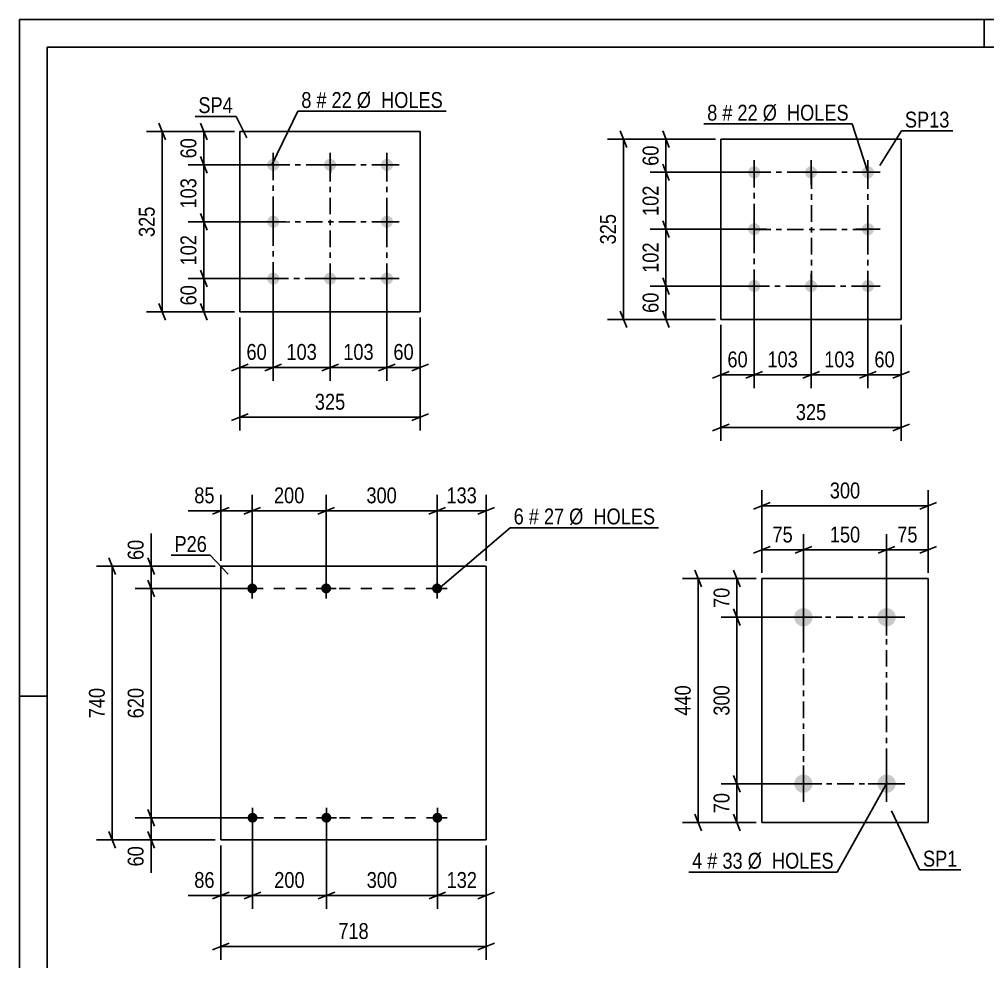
# Model space of a CAD drawing. Header units: millimetres. Extents: x 0 to 594, y 0 to 420.
# Drawn here: x 0 to 174.6, y 250.2 to 420 of the extents above; entities that cross this region are included whole.
import ezdxf

# ---------------------------------------------------------------- set-up
doc = ezdxf.new("R2010")
doc.units = ezdxf.units.MM
doc.linetypes.add('DXK_LINE_DOT2', pattern=[3.9198, 1.9599, -1.9599])
doc.linetypes.add('DXK_LINE_DOT3', pattern=[5.9187, 2.979, -0.9799, 0.9799, -0.9799])
doc.styles.add('Arial Narrow', font='ARIALN.TTF', dxfattribs={"height": 0.2})

# ---------------------------------------------------------------- blocks, each defined once
blk = doc.blocks.new('Unknown-392021998-1163')
at = {"color": 5, "linetype": 'Continuous'}
for p, q in [((594, 420), (0, 420)), ((0, 420), (0, 0)), ((174, 415), (174, 420)), ((589, 415), (5, 415)), ((5, 415), (5, 5)), ((5, 298), (0, 298))]:
    blk.add_line(p, q, dxfattribs=at)
blk = doc.blocks.new('Part-392021998-12249 - 12248')
at = {"color": 2, "linetype": 'Continuous'}
for p, q in [((159.01, 398.43), (126.51, 398.43)), ((126.51, 365.93), (126.51, 398.43)), ((159.01, 365.93), (159.01, 398.43)), ((159.01, 365.93), (126.51, 365.93))]:
    blk.add_line(p, q, dxfattribs=at)
blk = doc.blocks.new('Bolt-392021998-12250 - 12248')
at = {"linetype": 'Continuous'}
for points in [[(132.51, 393.53, -1), (132.51, 391.33, -1)], [(142.76, 393.53, -1), (142.76, 391.33, -1)], [(153.01, 393.53, -1), (153.01, 391.33, -1)], [(132.51, 383.28, -1), (132.51, 381.08, -1)], [(153.01, 383.28, -1), (153.01, 381.08, -1)], [(132.51, 373.03, -1), (132.51, 370.83, -1)], [(142.76, 373.03, -1), (142.76, 370.83, -1)], [(153.01, 373.03, -1), (153.01, 370.83, -1)]]:
    blk.add_hatch(color=1, dxfattribs=at).paths.add_polyline_path(points)
at = {"color": 1, "linetype": 'Continuous'}
for p, q in [((132.51, 394.63), (132.51, 390.23)), ((142.76, 394.63), (142.76, 390.23)), ((153.01, 394.63), (153.01, 390.23)), ((130.31, 392.43), (134.71, 392.43)), ((140.56, 392.43), (144.96, 392.43)), ((150.81, 392.43), (155.21, 392.43)), ((132.51, 384.38), (132.51, 379.98)), ((153.01, 384.38), (153.01, 379.98)), ((130.31, 382.18), (134.71, 382.18)), ((150.81, 382.18), (155.21, 382.18)), ((132.51, 374.13), (132.51, 369.73)), ((142.76, 374.13), (142.76, 369.73)), ((153.01, 374.13), (153.01, 369.73)), ((130.31, 371.93), (134.71, 371.93)), ((140.56, 371.93), (144.96, 371.93)), ((150.81, 371.93), (155.21, 371.93))]:
    blk.add_line(p, q, dxfattribs=at)
blk = doc.blocks.new('Bolt-392021998-12109 - 12107')
at = {"linetype": 'Continuous'}
for points in [[(141.38, 313.88, -1), (141.38, 310.58, -1)], [(156.38, 313.88, -1), (156.38, 310.58, -1)], [(141.38, 283.88, -1), (141.38, 280.58, -1)], [(156.38, 283.88, -1), (156.38, 280.58, -1)]]:
    blk.add_hatch(color=1, dxfattribs=at).paths.add_polyline_path(points)
at = {"color": 1, "linetype": 'Continuous'}
for p, q in [((141.38, 315.53), (141.38, 308.93)), ((156.38, 315.53), (156.38, 308.93)), ((138.08, 312.23), (144.68, 312.23)), ((153.08, 312.23), (159.68, 312.23)), ((141.38, 285.53), (141.38, 278.93)), ((156.38, 285.53), (156.38, 278.93)), ((138.08, 282.23), (144.68, 282.23)), ((153.08, 282.23), (159.68, 282.23))]:
    blk.add_line(p, q, dxfattribs=at)
blk = doc.blocks.new('Part-392021998-12108 - 12107')
at = {"color": 2, "linetype": 'Continuous'}
for p, q in [((133.88, 275.23), (133.88, 319.23)), ((133.88, 319.23), (163.88, 319.23)), ((163.88, 319.23), (163.88, 275.23)), ((163.88, 275.23), (133.88, 275.23))]:
    blk.add_line(p, q, dxfattribs=at)
blk = doc.blocks.new('Part-392021998-12140 - 12139')
at = {"color": 2, "linetype": 'Continuous'}
for p, q in [((39.78, 367.27), (39.78, 399.77)), ((39.78, 399.77), (72.28, 399.77)), ((72.28, 367.27), (72.28, 399.77)), ((39.78, 367.27), (72.28, 367.27))]:
    blk.add_line(p, q, dxfattribs=at)
blk = doc.blocks.new('Bolt-392021998-12141 - 12139')
at = {"linetype": 'Continuous'}
for points in [[(45.78, 394.87, -1), (45.78, 392.67, -1)], [(56.03, 394.87, -1), (56.03, 392.67, -1)], [(66.28, 394.87, -1), (66.28, 392.67, -1)], [(45.78, 384.62, -1), (45.78, 382.42, -1)], [(66.28, 384.62, -1), (66.28, 382.42, -1)], [(45.78, 374.37, -1), (45.78, 372.17, -1)], [(56.03, 374.37, -1), (56.03, 372.17, -1)], [(66.28, 374.37, -1), (66.28, 372.17, -1)]]:
    blk.add_hatch(color=1, dxfattribs=at).paths.add_polyline_path(points)
at = {"color": 1, "linetype": 'Continuous'}
for p, q in [((45.78, 395.97), (45.78, 391.57)), ((56.03, 395.97), (56.03, 391.57)), ((66.28, 395.97), (66.28, 391.57)), ((43.58, 393.77), (47.98, 393.77)), ((53.83, 393.77), (58.23, 393.77)), ((64.08, 393.77), (68.48, 393.77)), ((45.78, 385.72), (45.78, 381.32)), ((66.28, 385.72), (66.28, 381.32)), ((43.58, 383.52), (47.98, 383.52)), ((64.08, 383.52), (68.48, 383.52)), ((45.78, 375.47), (45.78, 371.07)), ((56.03, 375.47), (56.03, 371.07)), ((66.28, 375.47), (66.28, 371.07)), ((43.58, 373.27), (47.98, 373.27)), ((53.83, 373.27), (58.23, 373.27)), ((64.08, 373.27), (68.48, 373.27))]:
    blk.add_line(p, q, dxfattribs=at)
blk = doc.blocks.new('Part-392021998-12173 - 12172')
at = {"color": 2, "linetype": 'Continuous'}
for p, q in [((36.32, 272.09), (36.32, 321.42)), ((36.32, 321.42), (84.19, 321.42)), ((84.19, 321.42), (84.19, 272.09)), ((84.19, 272.09), (36.32, 272.09))]:
    blk.add_line(p, q, dxfattribs=at)
blk = doc.blocks.new('Bolt-392021998-12174 - 12172')
at = {"linetype": 'Continuous'}
for points in [[(41.99, 316.52, -1), (41.99, 318.32, -1)], [(55.32, 316.52, -1), (55.32, 318.32, -1)], [(75.32, 316.52, -1), (75.32, 318.32, -1)]]:
    blk.add_hatch(color=1, dxfattribs=at).paths.add_polyline_path(points)
at = {"color": 1, "linetype": 'Continuous'}
for p, q in [((41.99, 319.22), (41.99, 315.62)), ((55.32, 319.22), (55.32, 315.62)), ((75.32, 319.22), (75.32, 315.62)), ((43.79, 317.42), (40.19, 317.42)), ((57.12, 317.42), (53.52, 317.42)), ((77.12, 317.42), (73.52, 317.42))]:
    blk.add_line(p, q, dxfattribs=at)
blk = doc.blocks.new('Bolt-392021998-12175 - 12172')
at = {"linetype": 'Continuous'}
for points in [[(42.04, 275.19, -1), (42.04, 276.99, -1)], [(55.37, 275.19, -1), (55.37, 276.99, -1)], [(75.37, 275.19, -1), (75.37, 276.99, -1)]]:
    blk.add_hatch(color=1, dxfattribs=at).paths.add_polyline_path(points)
at = {"color": 1, "linetype": 'Continuous'}
for p, q in [((42.04, 277.89), (42.04, 274.29)), ((55.37, 277.89), (55.37, 274.29)), ((75.37, 277.89), (75.37, 274.29)), ((43.84, 276.09), (40.24, 276.09)), ((57.17, 276.09), (53.57, 276.09)), ((77.17, 276.09), (73.57, 276.09))]:
    blk.add_line(p, q, dxfattribs=at)
blk = doc.blocks.new('Rectangle-392021998-15968 - 12248')
at = {"color": 1, "linetype": 'DXK_LINE_DOT3'}
blk.add_lwpolyline([(132.51, 392.43), (153.01, 392.43), (153.01, 371.93), (132.51, 371.93), (132.51, 392.43)], close=True, dxfattribs=at)
blk = doc.blocks.new('Rectangle-392021998-16001 - 12107')
at = {"color": 1, "linetype": 'DXK_LINE_DOT3'}
blk.add_lwpolyline([(141.38, 312.23), (156.38, 312.23), (156.38, 282.23), (141.38, 282.23), (141.38, 312.23)], close=True, dxfattribs=at)
blk = doc.blocks.new('Rectangle-392021998-15662 - 12139')
at = {"color": 1, "linetype": 'DXK_LINE_DOT3'}
blk.add_lwpolyline([(45.78, 393.77), (66.28, 393.77), (66.28, 373.27), (45.78, 373.27), (45.78, 393.77)], close=True, dxfattribs=at)
blk = doc.blocks.new('Line-392021998-31298 - 12172')
at = {"color": 1, "linetype": 'DXK_LINE_DOT2'}
blk.add_line((41.99, 317.42), (75.32, 317.42), dxfattribs=at)
blk = doc.blocks.new('Line-392021998-15978 - 12248')
at = {"color": 1, "linetype": 'DXK_LINE_DOT3'}
blk.add_line((142.81, 392.43), (142.81, 371.93), dxfattribs=at)
blk = doc.blocks.new('Line-392021998-15672 - 12139')
at = {"color": 1, "linetype": 'DXK_LINE_DOT3'}
blk.add_line((56.08, 393.77), (56.03, 373.27), dxfattribs=at)
blk = doc.blocks.new('Line-392021998-31311 - 12172')
at = {"color": 1, "linetype": 'DXK_LINE_DOT2'}
blk.add_line((42.04, 276.09), (75.37, 276.09), dxfattribs=at)
blk = doc.blocks.new('Line-392021998-15985 - 12248')
at = {"color": 1, "linetype": 'DXK_LINE_DOT3'}
blk.add_line((132.51, 382.13), (153.01, 382.13), dxfattribs=at)
blk = doc.blocks.new('Line-392021998-15679 - 12139')
at = {"color": 1, "linetype": 'DXK_LINE_DOT3'}
blk.add_line((45.78, 383.47), (66.28, 383.52), dxfattribs=at)
blk = doc.blocks.new('StraightDimension-392021998-24627 - 12248')
at = {"color": 7, "linetype": 'Continuous'}
for p, q in [((116, 393.93), (117.2, 390.93)), ((131.51, 392.43), (113.75, 392.43)), ((116.6, 382.18), (116.6, 392.43)), ((117.2, 380.68), (116, 383.68)), ((131.51, 382.18), (113.75, 382.18))]:
    blk.add_line(p, q, dxfattribs=at)
at = {"color": 0}
blk.add_wipeout([(115.85, 390.65), (111.65, 390.65), (111.65, 383.96), (115.85, 383.96)], dxfattribs=at)
at = {"color": 3, "style": 'Arial Narrow'}
blk.add_text('102', height=2.863, rotation=90.0002, dxfattribs=at).set_placement((115.25, 384.56))
blk = doc.blocks.new('StraightDimension-392021998-13067 - 12248')
at = {"color": 7, "linetype": 'Continuous'}
for p, q in [((109.52, 396.93), (108.32, 399.93)), ((125.51, 398.43), (106.07, 398.43)), ((108.92, 365.93), (108.92, 398.43)), ((108.32, 367.43), (109.52, 364.43)), ((125.51, 365.93), (106.07, 365.93))]:
    blk.add_line(p, q, dxfattribs=at)
at = {"color": 0}
blk.add_wipeout([(108.17, 385.52), (103.97, 385.52), (103.97, 378.84), (108.17, 378.84)], dxfattribs=at)
at = {"color": 3, "style": 'Arial Narrow'}
blk.add_text('325', height=2.863, rotation=90.0002, dxfattribs=at).set_placement((107.57, 379.44))
blk = doc.blocks.new('StraightDimension-392021998-13087 - 12248')
at = {"color": 7, "linetype": 'Continuous'}
for p, q in [((126.51, 364.93), (126.51, 344.03)), ((159.01, 364.93), (159.01, 344.03)), ((128.01, 347.03), (125.01, 345.83)), ((126.51, 346.43), (159.01, 346.43)), ((157.51, 345.83), (160.51, 347.03))]:
    blk.add_line(p, q, dxfattribs=at)
at = {"color": 0}
blk.add_wipeout([(146.1, 347.18), (146.1, 351.38), (139.41, 351.38), (139.41, 347.18)], dxfattribs=at)
at = {"color": 3, "style": 'Arial Narrow'}
blk.add_text('325', height=2.863, dxfattribs=at).set_placement((140.01, 347.78))
blk = doc.blocks.new('StraightDimension-392021998-21558 - 12248')
at = {"color": 7, "linetype": 'Continuous'}
for p, q in [((153.01, 370.93), (153.01, 353.53)), ((159.01, 364.93), (159.01, 353.53)), ((151.51, 355.33), (154.51, 356.53)), ((160.51, 356.53), (157.51, 355.33)), ((153.01, 355.93), (159.01, 355.93))]:
    blk.add_line(p, q, dxfattribs=at)
at = {"color": 0}
blk.add_wipeout([(158.43, 356.68), (158.43, 360.88), (153.58, 360.88), (153.58, 356.68)], dxfattribs=at)
at = {"color": 3, "style": 'Arial Narrow'}
blk.add_text('60', height=2.863, dxfattribs=at).set_placement((154.18, 357.28))
blk = doc.blocks.new('StraightDimension-392021998-21561 - 12248')
at = {"color": 7, "linetype": 'Continuous'}
for p, q in [((132.51, 370.93), (132.51, 353.53)), ((126.51, 364.93), (126.51, 353.53)), ((125.01, 355.33), (128.01, 356.53)), ((134.01, 356.53), (131.01, 355.33)), ((126.51, 355.93), (132.51, 355.93))]:
    blk.add_line(p, q, dxfattribs=at)
at = {"color": 0}
blk.add_wipeout([(131.93, 356.68), (131.93, 360.88), (127.08, 360.88), (127.08, 356.68)], dxfattribs=at)
at = {"color": 3, "style": 'Arial Narrow'}
blk.add_text('60', height=2.863, dxfattribs=at).set_placement((127.68, 357.28))
blk = doc.blocks.new('StraightDimension-392021998-24623 - 12248')
at = {"color": 7, "linetype": 'Continuous'}
for p, q in [((142.76, 370.93), (142.76, 353.53)), ((153.01, 370.93), (153.01, 353.53)), ((141.26, 355.33), (144.26, 356.53)), ((154.51, 356.53), (151.51, 355.33)), ((142.76, 355.93), (153.01, 355.93))]:
    blk.add_line(p, q, dxfattribs=at)
at = {"color": 0}
blk.add_wipeout([(151.22, 356.68), (151.22, 360.88), (144.54, 360.88), (144.54, 356.68)], dxfattribs=at)
at = {"color": 3, "style": 'Arial Narrow'}
blk.add_text('103', height=2.863, dxfattribs=at).set_placement((145.14, 357.28))
blk = doc.blocks.new('StraightDimension-392021998-21611 - 12248')
at = {"color": 7, "linetype": 'Continuous'}
for p, q in [((116, 399.93), (117.2, 396.93)), ((125.51, 398.43), (113.75, 398.43)), ((116.6, 392.43), (116.6, 398.43)), ((117.2, 390.93), (116, 393.93)), ((131.51, 392.43), (113.75, 392.43))]:
    blk.add_line(p, q, dxfattribs=at)
at = {"color": 0}
blk.add_wipeout([(115.85, 397.86), (111.65, 397.86), (111.65, 393), (115.85, 393)], dxfattribs=at)
at = {"color": 3, "style": 'Arial Narrow'}
blk.add_text('60', height=2.863, rotation=90.0002, dxfattribs=at).set_placement((115.25, 393.6))
blk = doc.blocks.new('StraightDimension-392021998-21614 - 12248')
at = {"color": 7, "linetype": 'Continuous'}
for p, q in [((131.51, 371.93), (113.75, 371.93)), ((116, 373.43), (117.2, 370.43)), ((116.6, 365.93), (116.6, 371.93)), ((117.2, 364.43), (116, 367.43)), ((125.51, 365.93), (113.75, 365.93))]:
    blk.add_line(p, q, dxfattribs=at)
at = {"color": 0}
blk.add_wipeout([(115.85, 371.36), (111.65, 371.36), (111.65, 366.5), (115.85, 366.5)], dxfattribs=at)
at = {"color": 3, "style": 'Arial Narrow'}
blk.add_text('60', height=2.863, rotation=90.0002, dxfattribs=at).set_placement((115.25, 367.1))
blk = doc.blocks.new('StraightDimension-392021998-24621 - 12248')
at = {"color": 7, "linetype": 'Continuous'}
for p, q in [((132.51, 370.93), (132.51, 353.53)), ((142.76, 370.93), (142.76, 353.53)), ((131.01, 355.33), (134.01, 356.53)), ((144.26, 356.53), (141.26, 355.33)), ((132.51, 355.93), (142.76, 355.93))]:
    blk.add_line(p, q, dxfattribs=at)
at = {"color": 0}
blk.add_wipeout([(140.97, 356.68), (140.97, 360.88), (134.29, 360.88), (134.29, 356.68)], dxfattribs=at)
at = {"color": 3, "style": 'Arial Narrow'}
blk.add_text('103', height=2.863, dxfattribs=at).set_placement((134.89, 357.28))
blk = doc.blocks.new('StraightDimension-392021998-24625 - 12248')
at = {"color": 7, "linetype": 'Continuous'}
for p, q in [((116, 383.68), (117.2, 380.68)), ((131.51, 382.18), (113.75, 382.18)), ((116.6, 371.93), (116.6, 382.18)), ((131.51, 371.93), (113.75, 371.93)), ((117.2, 370.43), (116, 373.43))]:
    blk.add_line(p, q, dxfattribs=at)
at = {"color": 0}
blk.add_wipeout([(115.85, 380.4), (111.65, 380.4), (111.65, 373.71), (115.85, 373.71)], dxfattribs=at)
at = {"color": 3, "style": 'Arial Narrow'}
blk.add_text('102', height=2.863, rotation=90.0002, dxfattribs=at).set_placement((115.25, 374.31))
blk = doc.blocks.new('StraightDimension-392021998-12732 - 12107')
at = {"color": 7, "linetype": 'Continuous'}
for p, q in [((130, 310.73), (128.8, 313.73)), ((140.38, 312.23), (126.55, 312.23)), ((129.4, 282.23), (129.4, 312.23)), ((128.8, 283.73), (130, 280.73)), ((140.38, 282.23), (126.55, 282.23))]:
    blk.add_line(p, q, dxfattribs=at)
at = {"color": 0}
blk.add_wipeout([(128.65, 300.57), (124.45, 300.57), (124.45, 293.89), (128.65, 293.89)], dxfattribs=at)
at = {"color": 3, "style": 'Arial Narrow'}
blk.add_text('300', height=2.863, rotation=90.0002, dxfattribs=at).set_placement((128.05, 294.49))
blk = doc.blocks.new('StraightDimension-392021998-12731 - 12107')
at = {"color": 7, "linetype": 'Continuous'}
for p, q in [((128.8, 320.73), (130, 317.73)), ((132.88, 319.23), (126.55, 319.23)), ((129.4, 312.23), (129.4, 319.23)), ((130, 310.73), (128.8, 313.73)), ((140.38, 312.23), (126.55, 312.23))]:
    blk.add_line(p, q, dxfattribs=at)
at = {"color": 0}
blk.add_wipeout([(128.65, 318.16), (124.45, 318.16), (124.45, 313.3), (128.65, 313.3)], dxfattribs=at)
at = {"color": 3, "style": 'Arial Narrow'}
blk.add_text('70', height=2.863, rotation=90.0002, dxfattribs=at).set_placement((128.05, 313.9))
blk = doc.blocks.new('StraightDimension-392021998-12733 - 12107')
at = {"color": 7, "linetype": 'Continuous'}
for p, q in [((128.8, 283.73), (130, 280.73)), ((140.38, 282.23), (126.55, 282.23)), ((129.4, 275.23), (129.4, 282.23)), ((130, 273.73), (128.8, 276.73)), ((132.88, 275.23), (126.55, 275.23))]:
    blk.add_line(p, q, dxfattribs=at)
at = {"color": 0}
blk.add_wipeout([(128.65, 281.16), (124.45, 281.16), (124.45, 276.3), (128.65, 276.3)], dxfattribs=at)
at = {"color": 3, "style": 'Arial Narrow'}
blk.add_text('70', height=2.863, rotation=90.0002, dxfattribs=at).set_placement((128.05, 276.9))
blk = doc.blocks.new('StraightDimension-392021998-12743 - 12107')
at = {"color": 7, "linetype": 'Continuous'}
for p, q in [((123, 317.73), (121.8, 320.73)), ((132.88, 319.23), (119.55, 319.23)), ((122.4, 275.23), (122.4, 319.23)), ((121.8, 276.73), (123, 273.73)), ((132.88, 275.23), (119.55, 275.23))]:
    blk.add_line(p, q, dxfattribs=at)
at = {"color": 0}
blk.add_wipeout([(121.65, 300.57), (117.45, 300.57), (117.45, 293.89), (121.65, 293.89)], dxfattribs=at)
at = {"color": 3, "style": 'Arial Narrow'}
blk.add_text('440', height=2.863, rotation=90.0002, dxfattribs=at).set_placement((121.05, 294.49))
blk = doc.blocks.new('StraightDimension-392021998-12747 - 12107')
at = {"color": 7, "linetype": 'Continuous'}
for p, q in [((156.38, 313.23), (156.38, 327.21)), ((163.88, 320.23), (163.88, 327.21)), ((154.88, 323.76), (157.88, 324.96)), ((165.38, 324.96), (162.38, 323.76)), ((156.38, 324.36), (163.88, 324.36))]:
    blk.add_line(p, q, dxfattribs=at)
at = {"color": 0}
blk.add_wipeout([(162.56, 325.11), (162.56, 329.31), (157.7, 329.31), (157.7, 325.11)], dxfattribs=at)
at = {"color": 3, "style": 'Arial Narrow'}
blk.add_text('75', height=2.863, dxfattribs=at).set_placement((158.3, 325.71))
blk = doc.blocks.new('StraightDimension-392021998-12748 - 12107')
at = {"color": 7, "linetype": 'Continuous'}
for p, q in [((141.38, 313.23), (141.38, 327.21)), ((156.38, 313.23), (156.38, 327.21)), ((142.88, 324.96), (139.88, 323.76)), ((154.88, 323.76), (157.88, 324.96)), ((141.38, 324.36), (156.38, 324.36))]:
    blk.add_line(p, q, dxfattribs=at)
at = {"color": 0}
blk.add_wipeout([(152.22, 325.11), (152.22, 329.31), (145.54, 329.31), (145.54, 325.11)], dxfattribs=at)
at = {"color": 3, "style": 'Arial Narrow'}
blk.add_text('150', height=2.863, dxfattribs=at).set_placement((146.14, 325.71))
blk = doc.blocks.new('StraightDimension-392021998-12749 - 12107')
at = {"color": 7, "linetype": 'Continuous'}
for p, q in [((133.88, 320.23), (133.88, 327.21)), ((141.38, 313.23), (141.38, 327.21)), ((132.38, 323.76), (135.38, 324.96)), ((142.88, 324.96), (139.88, 323.76)), ((133.88, 324.36), (141.38, 324.36))]:
    blk.add_line(p, q, dxfattribs=at)
at = {"color": 0}
blk.add_wipeout([(140.06, 325.11), (140.06, 329.31), (135.2, 329.31), (135.2, 325.11)], dxfattribs=at)
at = {"color": 3, "style": 'Arial Narrow'}
blk.add_text('75', height=2.863, dxfattribs=at).set_placement((135.8, 325.71))
blk = doc.blocks.new('StraightDimension-392021998-12759 - 12107')
at = {"color": 7, "linetype": 'Continuous'}
for p, q in [((133.88, 320.23), (133.88, 335.16)), ((163.88, 320.23), (163.88, 335.16)), ((135.38, 332.91), (132.38, 331.71)), ((133.88, 332.31), (163.88, 332.31)), ((162.38, 331.71), (165.38, 332.91))]:
    blk.add_line(p, q, dxfattribs=at)
at = {"color": 0}
blk.add_wipeout([(152.22, 333.06), (152.22, 337.26), (145.54, 337.26), (145.54, 333.06)], dxfattribs=at)
at = {"color": 3, "style": 'Arial Narrow'}
blk.add_text('300', height=2.863, dxfattribs=at).set_placement((146.14, 333.66))
blk = doc.blocks.new('StraightDimension-392021998-24705 - 12139')
at = {"color": 7, "linetype": 'Continuous'}
for p, q in [((32.66, 385.02), (33.86, 382.02)), ((44.78, 383.52), (30.41, 383.52)), ((33.26, 373.27), (33.26, 383.52)), ((33.86, 371.77), (32.66, 374.77)), ((44.78, 373.27), (30.41, 373.27))]:
    blk.add_line(p, q, dxfattribs=at)
at = {"color": 0}
blk.add_wipeout([(32.51, 381.73), (28.31, 381.73), (28.31, 375.05), (32.51, 375.05)], dxfattribs=at)
at = {"color": 3, "style": 'Arial Narrow'}
blk.add_text('102', height=2.863, rotation=90.0002, dxfattribs=at).set_placement((31.91, 375.65))
blk = doc.blocks.new('StraightDimension-392021998-12803 - 12139')
at = {"color": 7, "linetype": 'Continuous'}
for p, q in [((26.35, 398.27), (25.15, 401.27)), ((38.78, 399.77), (22.9, 399.77)), ((25.75, 367.27), (25.75, 399.77)), ((25.15, 368.77), (26.35, 365.77)), ((38.78, 367.27), (22.9, 367.27))]:
    blk.add_line(p, q, dxfattribs=at)
at = {"color": 0}
blk.add_wipeout([(25, 386.86), (20.8, 386.86), (20.8, 380.17), (25, 380.17)], dxfattribs=at)
at = {"color": 3, "style": 'Arial Narrow'}
blk.add_text('325', height=2.863, rotation=90.0002, dxfattribs=at).set_placement((24.4, 380.77))
blk = doc.blocks.new('StraightDimension-392021998-12823 - 12139')
at = {"color": 7, "linetype": 'Continuous'}
for p, q in [((39.78, 366.27), (39.78, 345.89)), ((72.28, 366.27), (72.28, 345.89)), ((41.28, 348.89), (38.28, 347.69)), ((39.78, 348.29), (72.28, 348.29)), ((70.78, 347.69), (73.78, 348.89))]:
    blk.add_line(p, q, dxfattribs=at)
at = {"color": 0}
blk.add_wipeout([(59.37, 349.04), (59.37, 353.24), (52.68, 353.24), (52.68, 349.04)], dxfattribs=at)
at = {"color": 3, "style": 'Arial Narrow'}
blk.add_text('325', height=2.863, dxfattribs=at).set_placement((53.28, 349.64))
blk = doc.blocks.new('StraightDimension-392021998-21505 - 12139')
at = {"color": 7, "linetype": 'Continuous'}
for p, q in [((32.66, 401.27), (33.86, 398.27)), ((38.78, 399.77), (30.41, 399.77)), ((33.26, 393.77), (33.26, 399.77)), ((33.86, 392.27), (32.66, 395.27)), ((44.78, 393.77), (30.41, 393.77))]:
    blk.add_line(p, q, dxfattribs=at)
at = {"color": 0}
blk.add_wipeout([(32.51, 399.19), (28.31, 399.19), (28.31, 394.34), (32.51, 394.34)], dxfattribs=at)
at = {"color": 3, "style": 'Arial Narrow'}
blk.add_text('60', height=2.863, rotation=90.0002, dxfattribs=at).set_placement((31.91, 394.94))
blk = doc.blocks.new('StraightDimension-392021998-21452 - 12139')
at = {"color": 7, "linetype": 'Continuous'}
for p, q in [((66.28, 372.27), (66.28, 354.87)), ((72.28, 366.27), (72.28, 354.87)), ((64.78, 356.67), (67.78, 357.87)), ((66.28, 357.27), (72.28, 357.27)), ((73.78, 357.87), (70.78, 356.67))]:
    blk.add_line(p, q, dxfattribs=at)
at = {"color": 0}
blk.add_wipeout([(71.7, 358.02), (71.7, 362.22), (66.85, 362.22), (66.85, 358.02)], dxfattribs=at)
at = {"color": 3, "style": 'Arial Narrow'}
blk.add_text('60', height=2.863, dxfattribs=at).set_placement((67.45, 358.62))
blk = doc.blocks.new('StraightDimension-392021998-21455 - 12139')
at = {"color": 7, "linetype": 'Continuous'}
for p, q in [((45.78, 372.27), (45.78, 354.87)), ((39.78, 366.27), (39.78, 354.87)), ((38.28, 356.67), (41.28, 357.87)), ((39.78, 357.27), (45.78, 357.27)), ((47.28, 357.87), (44.28, 356.67))]:
    blk.add_line(p, q, dxfattribs=at)
at = {"color": 0}
blk.add_wipeout([(45.2, 358.02), (45.2, 362.22), (40.35, 362.22), (40.35, 358.02)], dxfattribs=at)
at = {"color": 3, "style": 'Arial Narrow'}
blk.add_text('60', height=2.863, dxfattribs=at).set_placement((40.95, 358.62))
blk = doc.blocks.new('StraightDimension-392021998-21508 - 12139')
at = {"color": 7, "linetype": 'Continuous'}
for p, q in [((32.66, 374.77), (33.86, 371.77)), ((44.78, 373.27), (30.41, 373.27)), ((33.26, 367.27), (33.26, 373.27)), ((33.86, 365.77), (32.66, 368.77)), ((38.78, 367.27), (30.41, 367.27))]:
    blk.add_line(p, q, dxfattribs=at)
at = {"color": 0}
blk.add_wipeout([(32.51, 372.69), (28.31, 372.69), (28.31, 367.84), (32.51, 367.84)], dxfattribs=at)
at = {"color": 3, "style": 'Arial Narrow'}
blk.add_text('60', height=2.863, rotation=90.0002, dxfattribs=at).set_placement((31.91, 368.44))
blk = doc.blocks.new('StraightDimension-392021998-24689 - 12139')
at = {"color": 7, "linetype": 'Continuous'}
for p, q in [((45.78, 372.27), (45.78, 354.87)), ((56.03, 372.27), (56.03, 354.87)), ((44.28, 356.67), (47.28, 357.87)), ((45.78, 357.27), (56.03, 357.27)), ((57.53, 357.87), (54.53, 356.67))]:
    blk.add_line(p, q, dxfattribs=at)
at = {"color": 0}
blk.add_wipeout([(54.24, 358.02), (54.24, 362.22), (47.56, 362.22), (47.56, 358.02)], dxfattribs=at)
at = {"color": 3, "style": 'Arial Narrow'}
blk.add_text('103', height=2.863, dxfattribs=at).set_placement((48.16, 358.62))
blk = doc.blocks.new('StraightDimension-392021998-24691 - 12139')
at = {"color": 7, "linetype": 'Continuous'}
for p, q in [((56.03, 372.27), (56.03, 354.87)), ((66.28, 372.27), (66.28, 354.87)), ((54.53, 356.67), (57.53, 357.87)), ((56.03, 357.27), (66.28, 357.27)), ((67.78, 357.87), (64.78, 356.67))]:
    blk.add_line(p, q, dxfattribs=at)
at = {"color": 0}
blk.add_wipeout([(64.49, 358.02), (64.49, 362.22), (57.81, 362.22), (57.81, 358.02)], dxfattribs=at)
at = {"color": 3, "style": 'Arial Narrow'}
blk.add_text('103', height=2.863, dxfattribs=at).set_placement((58.41, 358.62))
blk = doc.blocks.new('StraightDimension-392021998-24707 - 12139')
at = {"color": 7, "linetype": 'Continuous'}
for p, q in [((32.66, 395.27), (33.86, 392.27)), ((44.78, 393.77), (30.41, 393.77)), ((33.26, 383.52), (33.26, 393.77)), ((33.86, 382.02), (32.66, 385.02)), ((44.78, 383.52), (30.41, 383.52))]:
    blk.add_line(p, q, dxfattribs=at)
at = {"color": 0}
blk.add_wipeout([(32.51, 391.98), (28.31, 391.98), (28.31, 385.3), (32.51, 385.3)], dxfattribs=at)
at = {"color": 3, "style": 'Arial Narrow'}
blk.add_text('103', height=2.863, rotation=90.0002, dxfattribs=at).set_placement((31.91, 385.9))
blk = doc.blocks.new('StraightDimension-392021998-24709 - 12172')
at = {"color": 7, "linetype": 'Continuous'}
for p, q in [((42.04, 275.09), (42.04, 259.69)), ((55.37, 275.09), (55.37, 259.69)), ((43.54, 262.69), (40.54, 261.49)), ((42.04, 262.09), (55.37, 262.09)), ((53.87, 261.49), (56.87, 262.69))]:
    blk.add_line(p, q, dxfattribs=at)
at = {"color": 0}
blk.add_wipeout([(52.04, 262.84), (52.04, 267.04), (45.36, 267.04), (45.36, 262.84)], dxfattribs=at)
at = {"color": 3, "style": 'Arial Narrow'}
blk.add_text('200', height=2.863, dxfattribs=at).set_placement((45.96, 263.44))
blk = doc.blocks.new('StraightDimension-392021998-12835 - 12172')
at = {"color": 7, "linetype": 'Continuous'}
for p, q in [((35.32, 321.42), (20.9, 321.42)), ((23.15, 322.92), (24.35, 319.92)), ((23.75, 317.42), (23.75, 321.42)), ((24.35, 315.92), (23.15, 318.92)), ((40.99, 317.42), (20.9, 317.42))]:
    blk.add_line(p, q, dxfattribs=at)
at = {"color": 0}
blk.add_wipeout([(23, 326.8), (18.8, 326.8), (18.8, 321.94), (23, 321.94)], dxfattribs=at)
at = {"color": 7, "linetype": 'Continuous'}
blk.add_line((23.75, 321.42), (23.75, 327.33), dxfattribs=at)
blk.add_line((23.75, 321.42), (23.75, 327.33), dxfattribs=at)
at = {"color": 3, "style": 'Arial Narrow'}
blk.add_text('60', height=2.863, rotation=90.0002, dxfattribs=at).set_placement((22.4, 322.54))
blk = doc.blocks.new('StraightDimension-392021998-12867 - 12172')
at = {"color": 7, "linetype": 'Continuous'}
for p, q in [((75.37, 275.09), (75.37, 259.69)), ((84.19, 271.09), (84.19, 259.69)), ((73.87, 261.49), (76.87, 262.69)), ((75.37, 262.09), (84.19, 262.09)), ((85.69, 262.69), (82.69, 261.49))]:
    blk.add_line(p, q, dxfattribs=at)
at = {"color": 0}
blk.add_wipeout([(83.12, 262.84), (83.12, 267.04), (76.44, 267.04), (76.44, 262.84)], dxfattribs=at)
at = {"color": 3, "style": 'Arial Narrow'}
blk.add_text('132', height=2.863, dxfattribs=at).set_placement((77.04, 263.44))
blk = doc.blocks.new('StraightDimension-392021998-12836 - 12172')
at = {"color": 7, "linetype": 'Continuous'}
for p, q in [((24.35, 315.92), (23.15, 318.92)), ((40.99, 317.42), (20.9, 317.42)), ((23.75, 276.09), (23.75, 317.42)), ((41.04, 276.09), (20.9, 276.09)), ((23.15, 277.59), (24.35, 274.59))]:
    blk.add_line(p, q, dxfattribs=at)
at = {"color": 0}
blk.add_wipeout([(23, 300.1), (18.8, 300.1), (18.8, 293.41), (23, 293.41)], dxfattribs=at)
at = {"color": 3, "style": 'Arial Narrow'}
blk.add_text('620', height=2.863, rotation=90.0002, dxfattribs=at).set_placement((22.4, 294.01))
blk = doc.blocks.new('StraightDimension-392021998-12837 - 12172')
at = {"color": 7, "linetype": 'Continuous'}
for p, q in [((41.04, 276.09), (20.9, 276.09)), ((23.15, 277.59), (24.35, 274.59)), ((23.75, 272.09), (23.75, 276.09)), ((24.35, 270.59), (23.15, 273.59)), ((35.32, 272.09), (20.9, 272.09))]:
    blk.add_line(p, q, dxfattribs=at)
at = {"color": 0}
blk.add_wipeout([(23, 271.56), (18.8, 271.56), (18.8, 266.71), (23, 266.71)], dxfattribs=at)
at = {"color": 7, "linetype": 'Continuous'}
blk.add_line((23.75, 272.09), (23.75, 266.18), dxfattribs=at)
blk.add_line((23.75, 272.09), (23.75, 266.18), dxfattribs=at)
at = {"color": 3, "style": 'Arial Narrow'}
blk.add_text('60', height=2.863, rotation=90.0002, dxfattribs=at).set_placement((22.4, 267.31))
blk = doc.blocks.new('StraightDimension-392021998-12847 - 12172')
at = {"color": 7, "linetype": 'Continuous'}
for p, q in [((35.32, 321.42), (13.9, 321.42)), ((17.35, 319.92), (16.15, 322.92)), ((16.75, 272.09), (16.75, 321.42)), ((16.15, 273.59), (17.35, 270.59)), ((35.32, 272.09), (13.9, 272.09))]:
    blk.add_line(p, q, dxfattribs=at)
at = {"color": 0}
blk.add_wipeout([(16, 300.1), (11.8, 300.1), (11.8, 293.41), (16, 293.41)], dxfattribs=at)
at = {"color": 3, "style": 'Arial Narrow'}
blk.add_text('740', height=2.863, rotation=90.0002, dxfattribs=at).set_placement((15.4, 294.01))
blk = doc.blocks.new('StraightDimension-392021998-12870 - 12172')
at = {"color": 7, "linetype": 'Continuous'}
for p, q in [((42.04, 275.09), (42.04, 259.69)), ((36.32, 271.09), (36.32, 259.69)), ((34.82, 261.49), (37.82, 262.69)), ((36.32, 262.09), (42.04, 262.09)), ((43.54, 262.69), (40.54, 261.49))]:
    blk.add_line(p, q, dxfattribs=at)
at = {"color": 0}
blk.add_wipeout([(35.8, 262.84), (35.8, 267.04), (30.94, 267.04), (30.94, 262.84)], dxfattribs=at)
at = {"color": 7, "linetype": 'Continuous'}
blk.add_line((36.32, 262.09), (30.41, 262.09), dxfattribs=at)
blk.add_line((36.32, 262.09), (30.41, 262.09), dxfattribs=at)
at = {"color": 3, "style": 'Arial Narrow'}
blk.add_text('86', height=2.863, dxfattribs=at).set_placement((31.54, 263.44))
blk = doc.blocks.new('StraightDimension-392021998-12883 - 12172')
at = {"color": 7, "linetype": 'Continuous'}
for p, q in [((36.32, 271.09), (36.32, 250.49)), ((84.19, 271.09), (84.19, 250.49)), ((37.82, 253.49), (34.82, 252.29)), ((82.69, 252.29), (85.69, 253.49)), ((36.32, 252.89), (84.19, 252.89))]:
    blk.add_line(p, q, dxfattribs=at)
at = {"color": 0}
blk.add_wipeout([(63.6, 253.64), (63.6, 257.84), (56.91, 257.84), (56.91, 253.64)], dxfattribs=at)
at = {"color": 3, "style": 'Arial Narrow'}
blk.add_text('718', height=2.863, dxfattribs=at).set_placement((57.51, 254.24))
blk = doc.blocks.new('StraightDimension-392021998-24711 - 12172')
at = {"color": 7, "linetype": 'Continuous'}
for p, q in [((55.37, 275.09), (55.37, 259.69)), ((75.37, 275.09), (75.37, 259.69)), ((56.87, 262.69), (53.87, 261.49)), ((55.37, 262.09), (75.37, 262.09)), ((73.87, 261.49), (76.87, 262.69))]:
    blk.add_line(p, q, dxfattribs=at)
at = {"color": 0}
blk.add_wipeout([(68.71, 262.84), (68.71, 267.04), (62.03, 267.04), (62.03, 262.84)], dxfattribs=at)
at = {"color": 3, "style": 'Arial Narrow'}
blk.add_text('300', height=2.863, dxfattribs=at).set_placement((62.63, 263.44))
blk = doc.blocks.new('StraightDimension-392021998-31267 - 12172')
at = {"color": 7, "linetype": 'Continuous'}
for p, q in [((75.32, 318.42), (75.32, 334.27)), ((84.19, 322.42), (84.19, 334.27)), ((73.82, 330.82), (76.82, 332.02)), ((85.69, 332.02), (82.69, 330.82)), ((75.32, 331.42), (84.19, 331.42))]:
    blk.add_line(p, q, dxfattribs=at)
at = {"color": 0}
blk.add_wipeout([(83.1, 332.17), (83.1, 336.37), (76.41, 336.37), (76.41, 332.17)], dxfattribs=at)
at = {"color": 3, "style": 'Arial Narrow'}
blk.add_text('133', height=2.863, dxfattribs=at).set_placement((77.01, 332.77))
blk = doc.blocks.new('StraightDimension-392021998-31268 - 12172')
at = {"color": 7, "linetype": 'Continuous'}
for p, q in [((55.32, 318.42), (55.32, 334.27)), ((75.32, 318.42), (75.32, 334.27)), ((56.82, 332.02), (53.82, 330.82)), ((73.82, 330.82), (76.82, 332.02)), ((55.32, 331.42), (75.32, 331.42))]:
    blk.add_line(p, q, dxfattribs=at)
at = {"color": 0}
blk.add_wipeout([(68.66, 332.17), (68.66, 336.37), (61.98, 336.37), (61.98, 332.17)], dxfattribs=at)
at = {"color": 3, "style": 'Arial Narrow'}
blk.add_text('300', height=2.863, dxfattribs=at).set_placement((62.58, 332.77))
blk = doc.blocks.new('StraightDimension-392021998-31269 - 12172')
at = {"color": 7, "linetype": 'Continuous'}
for p, q in [((41.99, 318.42), (41.99, 334.27)), ((55.32, 318.42), (55.32, 334.27)), ((43.49, 332.02), (40.49, 330.82)), ((53.82, 330.82), (56.82, 332.02)), ((41.99, 331.42), (55.32, 331.42))]:
    blk.add_line(p, q, dxfattribs=at)
at = {"color": 0}
blk.add_wipeout([(52, 332.17), (52, 336.37), (45.31, 336.37), (45.31, 332.17)], dxfattribs=at)
at = {"color": 3, "style": 'Arial Narrow'}
blk.add_text('200', height=2.863, dxfattribs=at).set_placement((45.91, 332.77))
blk = doc.blocks.new('StraightDimension-392021998-31270 - 12172')
at = {"color": 7, "linetype": 'Continuous'}
for p, q in [((36.32, 322.42), (36.32, 334.27)), ((41.99, 318.42), (41.99, 334.27)), ((34.82, 330.82), (37.82, 332.02)), ((43.49, 332.02), (40.49, 330.82)), ((36.32, 331.42), (41.99, 331.42))]:
    blk.add_line(p, q, dxfattribs=at)
at = {"color": 0}
blk.add_wipeout([(35.8, 332.17), (35.8, 336.37), (30.94, 336.37), (30.94, 332.17)], dxfattribs=at)
at = {"color": 7, "linetype": 'Continuous'}
blk.add_line((36.32, 331.42), (30.41, 331.42), dxfattribs=at)
blk.add_line((36.32, 331.42), (30.41, 331.42), dxfattribs=at)
at = {"color": 3, "style": 'Arial Narrow'}
blk.add_text('85', height=2.863, dxfattribs=at).set_placement((31.54, 332.77))
blk = doc.blocks.new('Mark-392021998-15961 - 12248')
at = {"color": 0}
blk.add_wipeout([(167.72, 400.5), (167.72, 403.5), (159.68, 403.5), (159.68, 400.5)], dxfattribs=at)
blk.add_wipeout([(167.72, 400.5), (167.72, 403.5), (159.68, 403.5), (159.68, 400.5)], dxfattribs=at)
at = {"color": 30, "linetype": 'Continuous'}
for p, q in [((155.17, 393.66), (159.08, 399.9)), ((159.08, 399.9), (168.32, 399.9))]:
    blk.add_line(p, q, dxfattribs=at)
at = {"color": 3, "style": 'Arial Narrow'}
blk.add_text('SP13', height=2.863, dxfattribs=at).set_placement((159.68, 400.5))
blk = doc.blocks.new('Mark-392021998-13287 - 12248')
at = {"color": 0}
for points in [[(125.86, 401.75), (125.86, 404.75), (124.03, 404.75), (124.03, 401.75)], [(128.58, 401.75), (128.58, 404.75), (126.76, 404.75), (126.76, 401.75)], [(133.14, 401.75), (133.14, 404.75), (129.48, 404.75), (129.48, 401.75)], [(149.57, 401.75), (149.57, 404.75), (134.04, 404.75), (134.04, 401.75)]]:
    blk.add_wipeout(points, dxfattribs=at)
for points in [[(125.86, 401.75), (125.86, 404.75), (124.03, 404.75), (124.03, 401.75)], [(128.58, 401.75), (128.58, 404.75), (126.76, 404.75), (126.76, 401.75)], [(133.14, 401.75), (133.14, 404.75), (129.48, 404.75), (129.48, 401.75)], [(149.57, 401.75), (149.57, 404.75), (134.04, 404.75), (134.04, 401.75)]]:
    blk.add_wipeout(points, dxfattribs=at)
at = {"color": 7, "linetype": 'Continuous'}
for p in [(123.43, 401.15), (153.01, 392.43)]:
    blk.add_line(p, (150.17, 401.15), dxfattribs=at)
at = {"color": 3, "style": 'Arial Narrow'}
for s, height, p in [('8', 2.86, (124.03, 401.75)), ('#', 2.86, (126.76, 401.75)), ('22', 2.863, (129.48, 401.75)), ('Ø  HOLES', 2.863, (134.04, 401.75))]:
    blk.add_text(s, height=height, dxfattribs=at).set_placement(p)
blk = doc.blocks.new('Mark-392021998-13239 - 12107')
at = {"color": 0}
blk.add_wipeout([(169.16, 267.29), (169.16, 270.29), (162.94, 270.29), (162.94, 267.29)], dxfattribs=at)
blk.add_wipeout([(169.16, 267.29), (169.16, 270.29), (162.94, 270.29), (162.94, 267.29)], dxfattribs=at)
at = {"color": 30, "linetype": 'Continuous'}
for p, q in [((157.25, 277.33), (162.34, 266.69)), ((162.34, 266.69), (169.76, 266.69))]:
    blk.add_line(p, q, dxfattribs=at)
at = {"color": 3, "style": 'Arial Narrow'}
blk.add_text('SP1', height=2.863, dxfattribs=at).set_placement((162.94, 267.29))
blk = doc.blocks.new('Mark-392021998-13242 - 12107')
at = {"color": 0}
for points in [[(123.14, 266.91), (123.14, 269.91), (121.32, 269.91), (121.32, 266.91)], [(125.87, 266.91), (125.87, 269.91), (124.04, 269.91), (124.04, 266.91)], [(130.43, 266.91), (130.43, 269.91), (126.77, 269.91), (126.77, 266.91)], [(146.86, 266.91), (146.86, 269.91), (131.33, 269.91), (131.33, 266.91)]]:
    blk.add_wipeout(points, dxfattribs=at)
for points in [[(123.14, 266.91), (123.14, 269.91), (121.32, 269.91), (121.32, 266.91)], [(125.87, 266.91), (125.87, 269.91), (124.04, 269.91), (124.04, 266.91)], [(130.43, 266.91), (130.43, 269.91), (126.77, 269.91), (126.77, 266.91)], [(146.86, 266.91), (146.86, 269.91), (131.33, 269.91), (131.33, 266.91)]]:
    blk.add_wipeout(points, dxfattribs=at)
at = {"color": 7, "linetype": 'Continuous'}
for p in [(156.47, 282.45), (120.72, 266.31)]:
    blk.add_line(p, (147.46, 266.31), dxfattribs=at)
at = {"color": 3, "style": 'Arial Narrow'}
for s, height, p in [('4', 2.86, (121.32, 266.91)), ('#', 2.86, (124.04, 266.91)), ('33', 2.863, (126.77, 266.91)), ('Ø  HOLES', 2.863, (131.33, 266.91))]:
    blk.add_text(s, height=height, dxfattribs=at).set_placement(p)
blk = doc.blocks.new('Mark-392021998-13249 - 12139')
at = {"color": 0}
blk.add_wipeout([(38.49, 403.11), (38.49, 406.11), (32.28, 406.11), (32.28, 403.11)], dxfattribs=at)
blk.add_wipeout([(38.49, 403.11), (38.49, 406.11), (32.28, 406.11), (32.28, 403.11)], dxfattribs=at)
at = {"color": 30, "linetype": 'Continuous'}
for p in [(31.68, 402.51), (41.02, 398.66)]:
    blk.add_line(p, (39.09, 402.51), dxfattribs=at)
at = {"color": 3, "style": 'Arial Narrow'}
blk.add_text('SP4', height=2.863, dxfattribs=at).set_placement((32.28, 403.11))
blk = doc.blocks.new('Mark-392021998-13252 - 12139')
at = {"color": 0}
for points in [[(52.67, 404.03), (52.67, 407.03), (50.84, 407.03), (50.84, 404.03)], [(55.39, 404.03), (55.39, 407.03), (53.57, 407.03), (53.57, 404.03)], [(59.95, 404.03), (59.95, 407.03), (56.29, 407.03), (56.29, 404.03)], [(76.38, 404.03), (76.38, 407.03), (60.85, 407.03), (60.85, 404.03)]]:
    blk.add_wipeout(points, dxfattribs=at)
for points in [[(52.67, 404.03), (52.67, 407.03), (50.84, 407.03), (50.84, 404.03)], [(55.39, 404.03), (55.39, 407.03), (53.57, 407.03), (53.57, 404.03)], [(59.95, 404.03), (59.95, 407.03), (56.29, 407.03), (56.29, 404.03)], [(76.38, 404.03), (76.38, 407.03), (60.85, 407.03), (60.85, 404.03)]]:
    blk.add_wipeout(points, dxfattribs=at)
at = {"color": 7, "linetype": 'Continuous'}
for p, q in [((45.59, 393.88), (50.24, 403.43)), ((50.24, 403.43), (76.98, 403.43))]:
    blk.add_line(p, q, dxfattribs=at)
at = {"color": 3, "style": 'Arial Narrow'}
for s, height, p in [('8', 2.86, (50.84, 404.03)), ('#', 2.86, (53.57, 404.03)), ('22', 2.863, (56.29, 404.03)), ('Ø  HOLES', 2.863, (60.85, 404.03))]:
    blk.add_text(s, height=height, dxfattribs=at).set_placement(p)
blk = doc.blocks.new('Mark-392021998-13256 - 12172')
at = {"color": 0}
blk.add_wipeout([(33.81, 324), (33.81, 327), (27.97, 327), (27.97, 324)], dxfattribs=at)
blk.add_wipeout([(33.81, 324), (33.81, 327), (27.97, 327), (27.97, 324)], dxfattribs=at)
at = {"color": 30, "linetype": 'Continuous'}
for p in [(27.37, 323.4), (37.66, 319.99)]:
    blk.add_line(p, (34.41, 323.4), dxfattribs=at)
at = {"color": 3, "style": 'Arial Narrow'}
blk.add_text('P26', height=2.863, dxfattribs=at).set_placement((27.97, 324))
blk = doc.blocks.new('MarkSet-392021998-15690 - 12172')
at = {"color": 0}
for points in [[(90.96, 328.97), (90.96, 331.97), (89.13, 331.97), (89.13, 328.97)], [(93.69, 328.97), (93.69, 331.97), (91.86, 331.97), (91.86, 328.97)], [(98.24, 328.97), (98.24, 331.97), (94.59, 331.97), (94.59, 328.97)], [(114.67, 328.97), (114.67, 331.97), (99.14, 331.97), (99.14, 328.97)]]:
    blk.add_wipeout(points, dxfattribs=at)
for points in [[(90.96, 328.97), (90.96, 331.97), (89.13, 331.97), (89.13, 328.97)], [(93.69, 328.97), (93.69, 331.97), (91.86, 331.97), (91.86, 328.97)], [(98.24, 328.97), (98.24, 331.97), (94.59, 331.97), (94.59, 328.97)], [(114.67, 328.97), (114.67, 331.97), (99.14, 331.97), (99.14, 328.97)]]:
    blk.add_wipeout(points, dxfattribs=at)
at = {"color": 7, "linetype": 'Continuous'}
for p, q in [((75.48, 317.24), (88.53, 328.37)), ((88.53, 328.37), (115.27, 328.37))]:
    blk.add_line(p, q, dxfattribs=at)
at = {"color": 3, "style": 'Arial Narrow'}
for s, height, p in [('6', 2.86, (89.13, 328.97)), ('#', 2.86, (91.86, 328.97)), ('27', 2.863, (94.59, 328.97)), ('Ø  HOLES', 2.863, (99.14, 328.97))]:
    blk.add_text(s, height=height, dxfattribs=at).set_placement(p)

msp = doc.modelspace()

# ---------------------------------------------------------------- block references
for name in ['Unknown-392021998-1163', 'Part-392021998-12140 - 12139', 'Part-392021998-12249 - 12248', 'Bolt-392021998-12141 - 12139', 'Bolt-392021998-12250 - 12248', 'Rectangle-392021998-15662 - 12139', 'Line-392021998-15672 - 12139', 'Rectangle-392021998-15968 - 12248', 'Line-392021998-15978 - 12248', 'Line-392021998-15679 - 12139', 'Line-392021998-15985 - 12248', 'Part-392021998-12173 - 12172', 'Bolt-392021998-12174 - 12172', 'Part-392021998-12108 - 12107', 'Line-392021998-31298 - 12172', 'Bolt-392021998-12109 - 12107', 'Rectangle-392021998-16001 - 12107', 'Bolt-392021998-12175 - 12172', 'Line-392021998-31311 - 12172']:
    msp.add_blockref(name, (0, 0))

# ---------------------------------------------------------------- next in the draw order: block references
for name in ['Mark-392021998-15961 - 12248', 'StraightDimension-392021998-24627 - 12248', 'StraightDimension-392021998-24705 - 12139', 'StraightDimension-392021998-31267 - 12172', 'StraightDimension-392021998-12747 - 12107', 'StraightDimension-392021998-12835 - 12172', 'StraightDimension-392021998-12732 - 12107', 'Mark-392021998-13239 - 12107', 'StraightDimension-392021998-24709 - 12172', 'StraightDimension-392021998-12867 - 12172']:
    msp.add_blockref(name, (0, 0))

# ---------------------------------------------------------------- next in the draw order: block references
for name in ['StraightDimension-392021998-12803 - 12139', 'StraightDimension-392021998-13067 - 12248', 'StraightDimension-392021998-31268 - 12172', 'StraightDimension-392021998-12731 - 12107', 'StraightDimension-392021998-12836 - 12172', 'StraightDimension-392021998-12733 - 12107']:
    msp.add_blockref(name, (0, 0))

# ---------------------------------------------------------------- next in the draw order: block references
for name in ['StraightDimension-392021998-21505 - 12139', 'StraightDimension-392021998-21611 - 12248', 'StraightDimension-392021998-12823 - 12139', 'StraightDimension-392021998-13087 - 12248', 'StraightDimension-392021998-31269 - 12172', 'MarkSet-392021998-15690 - 12172', 'StraightDimension-392021998-12748 - 12107', 'StraightDimension-392021998-12743 - 12107', 'StraightDimension-392021998-12837 - 12172']:
    msp.add_blockref(name, (0, 0))

# ---------------------------------------------------------------- next in the draw order: block references
for name in ['Mark-392021998-13249 - 12139', 'Mark-392021998-13287 - 12248', 'StraightDimension-392021998-24707 - 12139', 'StraightDimension-392021998-21455 - 12139', 'StraightDimension-392021998-21452 - 12139', 'StraightDimension-392021998-21561 - 12248', 'StraightDimension-392021998-21558 - 12248', 'StraightDimension-392021998-12749 - 12107', 'StraightDimension-392021998-12847 - 12172', 'Mark-392021998-13242 - 12107']:
    msp.add_blockref(name, (0, 0))

# ---------------------------------------------------------------- next in the draw order: block references
for name in ['Mark-392021998-13252 - 12139', 'StraightDimension-392021998-21508 - 12139', 'StraightDimension-392021998-21614 - 12248', 'StraightDimension-392021998-24623 - 12248', 'StraightDimension-392021998-12759 - 12107', 'StraightDimension-392021998-31270 - 12172', 'StraightDimension-392021998-12870 - 12172']:
    msp.add_blockref(name, (0, 0))

# ---------------------------------------------------------------- next in the draw order: block references
for name in ['StraightDimension-392021998-24689 - 12139', 'StraightDimension-392021998-24621 - 12248', 'Mark-392021998-13256 - 12172', 'StraightDimension-392021998-12883 - 12172']:
    msp.add_blockref(name, (0, 0))

# ---------------------------------------------------------------- next in the draw order: block references
for name in ['StraightDimension-392021998-24625 - 12248', 'StraightDimension-392021998-24691 - 12139', 'StraightDimension-392021998-24711 - 12172']:
    msp.add_blockref(name, (0, 0))

doc.saveas('drawing.dxf')
